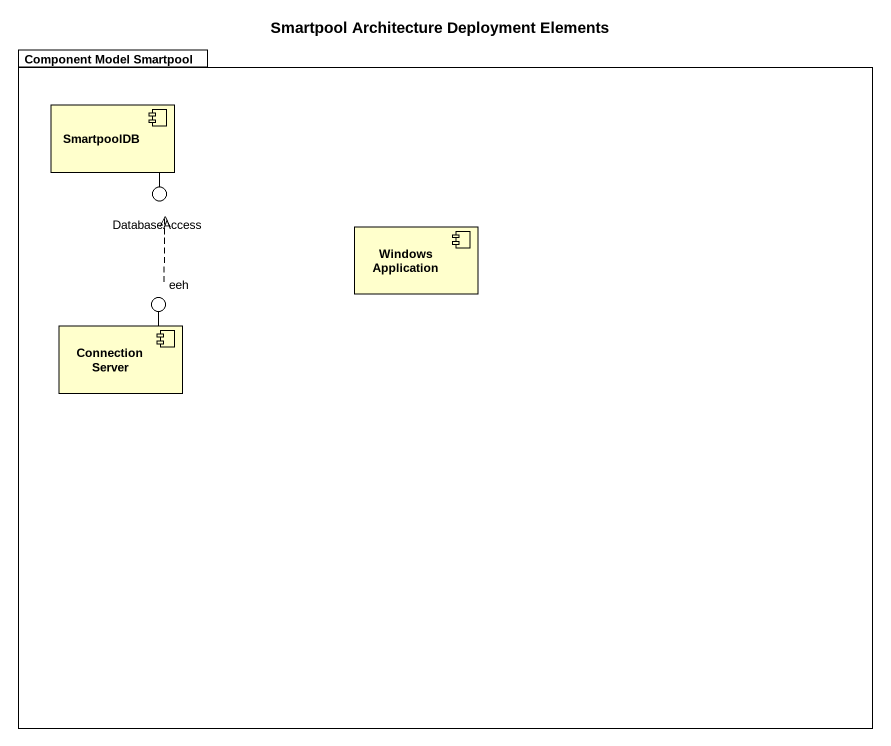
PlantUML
@startuml
title Smartpool Architecture Deployment Elements
package "Component Model Smartpool" as Component_Model_Smartpool {
  component SmartpoolDB
  component "Windows Application" as Windows_Application
  component "Connection Server" as Connection_Server
}
() DatabaseAccess
() eeh
SmartpoolDB -- DatabaseAccess
Connection_Server -up- eeh
eeh .up.> DatabaseAccess
@enduml
